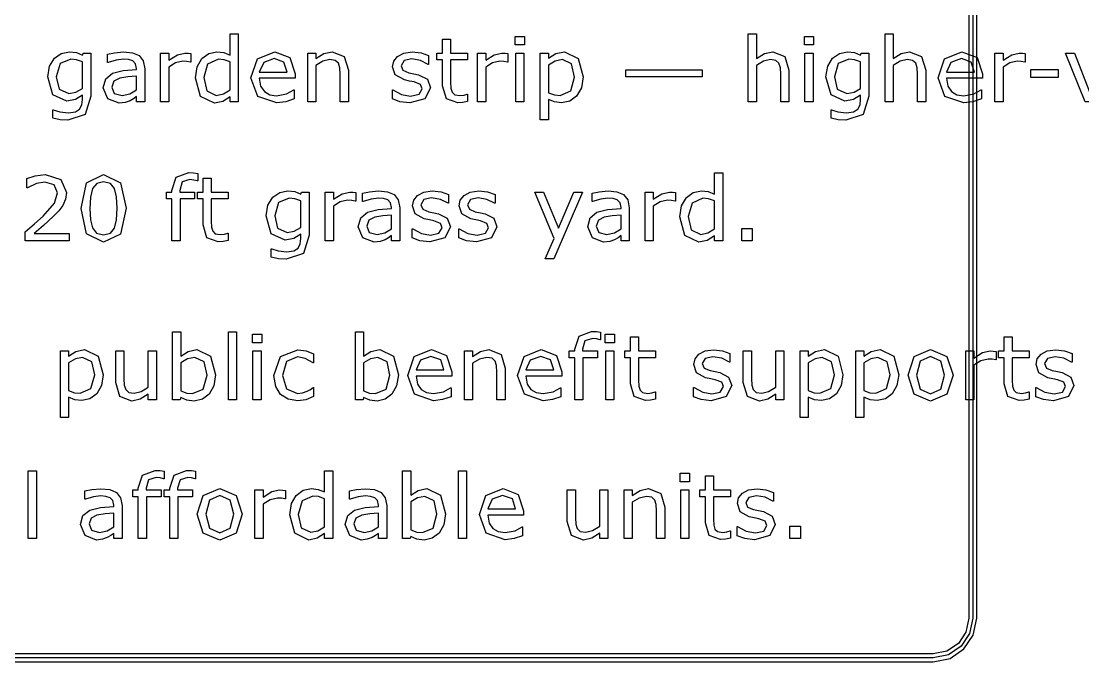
# Model space of a CAD drawing. Extents: x -17 to 192, y 167 to 459.
# Drawn here: x 60.91 to 89.18, y 238.02 to 255.09 of the extents above; entities that cross this region are included whole.
import ezdxf

# ---------------------------------------------------------------- set-up
doc = ezdxf.new("R2010")
doc.units = 0
doc.header["$MEASUREMENT"] = 0
doc.layers.add('Layer 1', color=7, linetype='Continuous')

msp = doc.modelspace()

# ---------------------------------------------------------------- linework, layer by layer
at = {"layer": 'Layer 1', "color": 7}
for points in [[(5.820826, 285.32699), (5.367594, 285.235512), (4.997523, 284.986025), (4.748036, 284.615954), (4.656557, 284.162722), (4.656557, 239.183612), (4.748036, 238.73038), (4.997523, 238.360309), (5.367594, 238.110822), (5.820826, 238.019344), (85.195726, 238.019344), (85.648958, 238.110822), (86.019029, 238.360309), (86.268516, 238.73038), (86.359994, 239.183612), (86.359994, 284.162722), (86.268516, 284.615954), (86.019029, 284.986025), (85.648958, 285.235512), (85.195726, 285.32699), (5.820826, 285.32699)], [(5.820826, 285.221054), (85.195726, 285.221054), (85.608442, 285.13814), (85.94476, 284.911756), (86.171144, 284.575438), (86.254058, 284.162722), (86.254058, 239.183612), (86.171144, 238.770896), (85.94476, 238.434578), (85.608442, 238.208194), (85.195726, 238.12528), (5.820826, 238.12528), (5.40811, 238.208194), (5.071792, 238.434578), (4.845408, 238.770896), (4.762494, 239.183612), (4.762494, 284.162722), (4.845408, 284.575438), (5.071792, 284.911756), (5.40811, 285.13814), (5.820826, 285.221054), (5.820826, 285.221054)], [(5.820826, 285.115118), (85.195726, 285.115118), (85.567927, 285.040769), (85.870492, 284.837488), (86.073773, 284.534923), (86.148122, 284.162722), (86.148122, 239.183612), (86.073773, 238.811411), (85.870492, 238.508846), (85.567927, 238.305565), (85.195726, 238.231216), (5.820826, 238.231216), (5.448625, 238.305565), (5.14606, 238.508846), (4.942779, 238.811411), (4.868431, 239.183612), (4.868431, 284.162722), (4.942779, 284.534923), (5.14606, 284.837488), (5.448625, 285.040769), (5.820826, 285.115118), (5.820826, 285.115118)], [(66.692873, 252.941928), (66.474283, 252.941928), (66.474283, 253.077966), (66.277782, 252.951231), (66.055704, 252.905884), (65.68596, 253.084943), (65.549922, 253.581422), (65.596431, 253.875591), (65.72433, 254.095346), (65.908038, 254.23022), (66.126629, 254.276728), (66.308013, 254.254635), (66.474283, 254.18836), (66.474283, 254.751115), (66.692873, 254.751115), (66.692873, 252.941928)], [(81.359402, 252.941928), (81.140812, 252.941928), (81.140812, 253.681416), (81.130334, 253.848847), (81.091964, 253.972095), (81.008248, 254.044186), (80.866397, 254.068607), (80.679199, 254.024424), (80.492001, 253.911641), (80.492001, 252.941928), (80.273424, 252.941928), (80.273424, 254.751117), (80.492014, 254.751117), (80.492014, 254.096507), (80.703628, 254.229058), (80.928034, 254.276728), (81.248944, 254.149993), (81.359402, 253.7849), (81.359402, 252.941928)], [(85.003361, 252.941928), (84.78477, 252.941928), (84.78477, 253.681416), (84.774319, 253.848847), (84.73595, 253.972095), (84.652233, 254.044186), (84.510382, 254.068607), (84.323184, 254.024424), (84.135986, 253.911641), (84.135986, 252.941928), (83.917396, 252.941928), (83.917396, 254.751117), (84.135986, 254.751117), (84.135986, 254.096507), (84.3476, 254.229058), (84.572006, 254.276728), (84.892916, 254.149993), (85.003374, 253.7849), (85.003361, 252.941928)], [(72.800632, 252.953556), (72.665758, 252.926812), (72.536697, 252.916361), (72.23439, 253.023332), (72.130906, 253.366332), (72.130906, 254.056989), (71.983242, 254.056989), (71.983242, 254.240697), (72.130906, 254.240697), (72.130906, 254.613931), (72.349499, 254.613931), (72.349499, 254.240697), (72.800632, 254.240697), (72.800632, 254.056989), (72.349499, 254.056989), (72.349499, 253.465165), (72.354156, 253.304708), (72.386713, 253.19774), (72.456475, 253.129139), (72.593677, 253.10821), (72.705297, 253.123318), (72.789014, 253.15006), (72.800629, 253.15006), (72.800632, 252.953556)], [(74.315655, 254.458113), (74.069159, 254.458113), (74.069159, 254.684842), (74.315655, 254.684842), (74.315655, 254.458113)], [(62.762887, 253.089594), (62.612895, 252.604741), (62.151295, 252.450097), (61.948982, 252.465205), (61.755971, 252.505901), (61.755971, 252.729142), (61.767587, 252.729142), (61.937343, 252.677983), (62.169885, 252.64659), (62.354757, 252.673331), (62.468705, 252.747745), (62.526842, 252.857042), (62.544278, 253.000057), (62.544278, 253.118654), (62.354755, 253.000057), (62.1257, 252.961687), (61.755956, 253.129118), (61.619918, 253.603507), (61.666426, 253.89186), (61.79549, 254.102312), (61.979197, 254.230212), (62.194301, 254.27672), (62.38266, 254.253463), (62.544278, 254.184862), (62.558221, 254.240673), (62.762861, 254.240673), (62.762887, 253.089594)], [(64.202332, 252.941928), (63.984903, 252.941928), (63.984903, 253.080292), (63.905838, 253.024481), (63.810495, 252.968669), (63.684922, 252.924487), (63.518652, 252.905887), (63.220997, 253.022158), (63.09891, 253.318652), (63.161698, 253.557009), (63.343083, 253.701186), (63.627949, 253.772113), (63.984903, 253.800016), (63.984903, 253.833737), (63.958159, 253.956985), (63.883745, 254.033722), (63.772126, 254.069769), (63.636088, 254.079082), (63.444239, 254.055825), (63.225648, 253.990714), (63.214033, 253.990714), (63.214033, 254.212792), (63.398905, 254.251161), (63.637262, 254.27209), (63.87562, 254.248833), (64.052353, 254.172093), (64.163976, 254.03373), (64.202346, 253.823278), (64.202332, 252.941928)], [(65.433649, 254.002326), (65.422033, 254.002326), (65.326691, 254.018598), (65.218559, 254.024419), (65.02322, 253.979072), (64.841837, 253.863963), (64.841837, 252.941928), (64.623247, 252.941928), (64.623247, 254.240684), (64.841837, 254.240684), (64.841837, 254.048835), (65.070892, 254.196501), (65.274367, 254.240684), (65.35692, 254.237191), (65.433659, 254.22674), (65.433649, 254.002326)], [(68.21022, 253.568633), (67.253305, 253.568633), (67.289349, 253.359345), (67.388179, 253.214004), (67.531194, 253.130287), (67.714902, 253.102384), (67.981165, 253.154706), (68.173014, 253.259351), (68.184629, 253.259351), (68.184629, 253.020993), (67.959064, 252.94309), (67.717217, 252.911697), (67.212599, 253.086105), (67.031214, 253.583748), (67.204458, 254.08953), (67.66257, 254.276728), (68.067197, 254.123249), (68.210209, 253.687229), (68.21022, 253.568633)], [(69.627575, 252.941928), (69.408984, 252.941928), (69.408984, 253.681416), (69.398507, 253.848847), (69.360137, 253.972095), (69.27642, 254.044186), (69.13457, 254.068607), (68.947372, 254.024424), (68.760174, 253.911641), (68.760174, 252.941928), (68.541583, 252.941928), (68.541583, 254.240684), (68.760174, 254.240684), (68.760174, 254.096507), (68.971787, 254.229058), (69.196194, 254.276728), (69.517104, 254.149993), (69.627562, 253.7849), (69.627575, 252.941928)], [(71.813486, 253.316324), (71.665819, 253.024481), (71.264682, 252.910535), (70.999581, 252.944254), (70.798431, 253.019829), (70.798431, 253.265164), (70.810047, 253.265164), (71.040263, 253.140752), (71.283272, 253.095407), (71.508839, 253.141916), (71.59023, 253.288418), (71.546045, 253.404689), (71.376289, 253.472129), (71.254205, 253.49655), (71.118167, 253.526781), (70.875158, 253.659332), (70.804231, 253.875596), (70.836788, 254.02675), (70.937943, 254.153485), (71.103051, 254.239528), (71.328619, 254.272082), (71.563486, 254.243015), (71.762313, 254.174414), (71.762313, 253.940708), (71.750697, 253.940708), (71.547223, 254.044191), (71.312352, 254.08721), (71.110041, 254.040702), (71.027486, 253.904664), (71.077485, 253.783741), (71.235613, 253.717466), (71.370489, 253.68956), (71.496063, 253.663975), (71.73093, 253.544217), (71.813486, 253.316324), (71.813486, 253.316324)], [(73.874984, 254.002326), (73.863369, 254.002326), (73.768024, 254.018598), (73.659891, 254.024419), (73.464555, 253.979072), (73.28317, 253.863963), (73.28317, 252.941928), (73.06458, 252.941928), (73.06458, 254.240684), (73.28317, 254.240684), (73.28317, 254.048835), (73.512228, 254.196501), (73.715702, 254.240684), (73.798255, 254.237191), (73.874995, 254.22674), (73.874984, 254.002326)], [(74.301701, 252.941928), (74.08311, 252.941928), (74.08311, 254.240684), (74.301701, 254.240684), (74.301701, 252.941928)], [(75.877184, 253.607002), (75.83184, 253.317485), (75.703941, 253.096569), (75.522556, 252.962857), (75.302801, 252.916348), (75.119093, 252.938441), (74.952824, 253.007039), (74.952824, 252.462887), (74.734233, 252.462887), (74.734233, 254.240684), (74.952824, 254.240684), (74.952824, 254.104646), (75.14816, 254.226732), (75.380705, 254.276728), (75.745798, 254.098833), (75.877184, 253.607002), (75.877184, 253.607002)], [(82.001222, 252.941928), (81.782632, 252.941928), (81.782632, 254.240684), (82.001222, 254.240684), (82.001222, 252.941928)], [(83.487176, 253.089594), (83.337187, 252.604741), (82.875587, 252.450097), (82.673274, 252.465205), (82.480263, 252.505901), (82.480263, 252.729142), (82.491878, 252.729142), (82.661635, 252.677983), (82.894179, 252.64659), (83.079051, 252.673331), (83.192997, 252.747745), (83.251134, 252.857042), (83.26857, 253.000057), (83.26857, 253.118654), (83.079046, 253.000057), (82.849991, 252.961687), (82.480247, 253.129118), (82.344209, 253.603507), (82.390718, 253.89186), (82.519779, 254.102312), (82.703489, 254.230212), (82.91859, 254.27672), (83.106952, 254.253463), (83.26857, 254.184862), (83.282513, 254.240673), (83.487152, 254.240673), (83.487176, 253.089594)], [(86.511407, 253.568633), (85.55449, 253.568633), (85.590534, 253.359345), (85.689364, 253.214004), (85.832379, 253.130287), (86.016089, 253.102384), (86.28235, 253.154706), (86.474199, 253.259351), (86.485841, 253.259351), (86.485841, 253.020993), (86.260273, 252.94309), (86.018426, 252.911697), (85.513808, 253.086105), (85.332423, 253.583748), (85.505669, 254.08953), (85.963779, 254.276728), (86.368405, 254.123249), (86.511421, 253.687229), (86.511407, 253.568633)], [(87.653197, 254.002326), (87.641582, 254.002326), (87.546239, 254.018598), (87.438107, 254.024419), (87.24277, 253.979072), (87.061385, 253.863963), (87.061385, 252.941928), (86.842795, 252.941928), (86.842795, 254.240684), (87.061385, 254.240684), (87.061385, 254.048835), (87.29044, 254.196501), (87.493918, 254.240684), (87.57647, 254.237191), (87.65321, 254.22674), (87.653197, 254.002326)], [(89.993748, 254.240684), (89.468199, 252.941928), (89.248444, 252.941928), (88.726385, 254.240684), (88.963578, 254.240684), (89.36588, 253.207027), (89.764691, 254.240684), (89.993748, 254.240684)], [(62.544294, 253.298882), (62.544294, 254.006978), (62.381514, 254.062789), (62.232686, 254.080225), (61.948982, 253.9593), (61.845501, 253.608161), (61.922241, 253.276787), (62.176875, 253.164003), (62.36756, 253.200047), (62.544294, 253.298877), (62.544294, 253.298882)], [(66.474283, 253.261677), (66.474283, 254.006978), (66.316152, 254.061625), (66.163837, 254.076732), (65.877807, 253.948833), (65.77549, 253.586066), (65.854553, 253.233763), (66.108026, 253.114002), (66.296388, 253.154698), (66.474283, 253.261669), (66.474283, 253.261677)], [(67.997445, 253.736063), (67.910241, 254.002326), (67.650952, 254.096507), (67.370738, 253.993026), (67.253305, 253.736063), (67.997445, 253.736063)], [(75.651617, 253.601182), (75.57139, 253.952323), (75.324894, 254.068594), (75.13537, 254.027898), (74.952824, 253.92093), (74.952824, 253.184929), (75.112116, 253.127956), (75.264434, 253.112849), (75.5493, 253.236097), (75.651617, 253.601189), (75.651617, 253.601182)], [(83.268585, 253.298882), (83.268585, 254.006978), (83.105803, 254.062789), (82.956975, 254.080225), (82.673274, 253.9593), (82.569793, 253.608161), (82.64653, 253.276787), (82.901167, 253.164003), (83.091852, 253.200047), (83.268585, 253.298877), (83.268585, 253.298882)], [(86.29863, 253.736063), (86.211426, 254.002326), (85.95214, 254.096507), (85.671922, 253.993026), (85.55449, 253.736063), (86.29863, 253.736063)], [(63.984903, 253.261677), (63.984903, 253.623282), (63.748871, 253.605846), (63.53493, 253.572128), (63.382614, 253.488411), (63.324478, 253.33377), (63.391917, 253.165175), (63.597718, 253.109364), (63.80817, 253.153547), (63.984903, 253.261682), (63.984903, 253.261677)], [(79.043266, 253.607002), (77.017812, 253.607002), (77.017812, 253.793039), (79.043266, 253.793039), (79.043266, 253.607002)], [(88.524072, 253.594212), (87.798535, 253.594212), (87.798535, 253.804664), (88.524072, 253.804664), (88.524072, 253.594212)], [(65.612708, 250.835342), (65.601093, 250.835342), (65.506912, 250.85627), (65.404592, 250.867886), (65.199953, 250.8051), (65.137168, 250.580694), (65.137168, 250.536511), (65.531327, 250.536511), (65.531327, 250.352803), (65.144145, 250.352803), (65.144145, 249.237766), (64.925551, 249.237766), (64.925551, 250.352814), (64.777888, 250.352814), (64.777888, 250.536522), (64.925551, 250.536522), (64.925551, 250.579543), (65.040661, 250.934172), (65.373199, 251.058584), (65.504586, 251.051599), (65.612718, 251.035327), (65.612708, 250.835342)], [(79.595557, 249.237766), (79.376966, 249.237766), (79.376966, 249.373804), (79.180469, 249.247069), (78.958388, 249.201722), (78.588644, 249.380781), (78.452606, 249.87726), (78.499114, 250.171429), (78.627014, 250.391184), (78.810724, 250.526058), (79.029315, 250.572566), (79.210697, 250.550473), (79.376966, 250.484198), (79.376966, 251.046953), (79.595557, 251.046953), (79.595557, 249.237766)], [(62.193155, 249.237766), (61.021134, 249.237766), (61.021134, 249.480775), (61.265305, 249.690063), (61.49436, 249.898189), (61.800154, 250.241192), (61.882709, 250.516755), (61.79318, 250.727207), (61.545519, 250.803947), (61.316465, 250.766741), (61.075781, 250.652793), (61.064166, 250.652793), (61.064166, 250.896966), (61.283918, 250.97138), (61.551343, 251.005098), (61.96876, 250.876035), (62.119913, 250.528383), (62.094328, 250.343511), (62.021076, 250.181893), (61.914107, 250.040043), (61.766441, 249.885399), (61.509481, 249.648206), (61.261823, 249.43659), (62.19316, 249.43659), (62.193155, 249.237766)], [(63.704689, 250.103992), (63.558184, 249.419151), (63.105887, 249.201722), (62.650103, 249.422638), (62.507088, 250.101667), (62.652426, 250.783018), (63.105887, 251.003934), (63.56051, 250.779531), (63.704689, 250.103992), (63.704689, 250.103992)], [(63.398892, 249.576117), (63.453541, 249.797034), (63.468649, 250.103992), (63.453541, 250.410948), (63.39773, 250.631864), (63.286108, 250.766741), (63.105887, 250.812088), (62.924505, 250.766741), (62.811721, 250.629539), (62.757071, 250.405135), (62.743128, 250.101667), (62.755907, 249.798195), (62.810554, 249.579605), (62.918687, 249.441241), (63.105884, 249.393571), (63.287269, 249.438915), (63.398889, 249.576117), (63.398892, 249.576117)], [(66.425449, 249.249394), (66.290572, 249.22265), (66.161511, 249.212199), (65.859204, 249.31917), (65.755723, 249.66217), (65.755723, 250.352827), (65.608056, 250.352827), (65.608056, 250.536535), (65.755723, 250.536535), (65.755723, 250.909769), (65.974313, 250.909769), (65.974313, 250.536535), (66.425449, 250.536535), (66.425449, 250.352827), (65.974313, 250.352827), (65.974313, 249.761003), (65.97897, 249.600546), (66.011527, 249.493578), (66.08129, 249.424977), (66.218489, 249.404048), (66.330111, 249.419156), (66.413825, 249.445898), (66.425441, 249.445898), (66.425449, 249.249394)], [(68.579967, 249.385432), (68.429974, 248.900579), (67.968375, 248.745935), (67.766062, 248.761043), (67.573051, 248.801739), (67.573051, 249.02498), (67.584666, 249.02498), (67.754423, 248.973821), (67.986965, 248.942428), (68.171837, 248.969169), (68.285785, 249.043583), (68.343921, 249.15288), (68.361357, 249.295895), (68.361357, 249.414492), (68.171834, 249.295895), (67.942779, 249.257525), (67.573035, 249.424956), (67.436997, 249.899345), (67.483505, 250.187698), (67.612569, 250.39815), (67.796277, 250.52605), (68.01138, 250.572558), (68.19974, 250.549301), (68.361357, 250.4807), (68.375301, 250.536511), (68.57994, 250.536511), (68.579967, 249.385432)], [(69.820586, 250.298164), (69.80897, 250.298164), (69.713628, 250.314436), (69.605496, 250.320257), (69.410159, 250.27491), (69.228774, 250.159801), (69.228774, 249.237766), (69.010184, 249.237766), (69.010184, 250.536522), (69.228774, 250.536522), (69.228774, 250.344673), (69.457832, 250.492339), (69.661307, 250.536522), (69.743859, 250.533029), (69.820599, 250.522578), (69.820586, 250.298164)], [(70.993768, 249.237766), (70.776339, 249.237766), (70.776339, 249.37613), (70.697276, 249.320319), (70.601934, 249.264507), (70.47636, 249.220325), (70.310091, 249.201725), (70.012435, 249.317996), (69.890348, 249.61449), (69.953136, 249.852847), (70.134519, 249.997024), (70.419385, 250.067951), (70.776339, 250.095854), (70.776339, 250.129575), (70.749597, 250.252823), (70.675183, 250.32956), (70.563564, 250.365607), (70.427526, 250.37492), (70.235677, 250.351663), (70.017086, 250.286552), (70.005471, 250.286552), (70.005471, 250.50863), (70.190343, 250.546999), (70.428701, 250.567928), (70.667058, 250.544671), (70.843792, 250.467931), (70.955411, 250.329568), (70.993781, 250.119116), (70.993768, 249.237766)], [(72.342522, 249.612162), (72.194856, 249.320319), (71.793719, 249.206373), (71.52862, 249.240092), (71.327468, 249.315667), (71.327468, 249.561002), (71.339083, 249.561002), (71.569302, 249.43659), (71.812308, 249.391245), (72.037876, 249.437754), (72.119267, 249.584256), (72.075084, 249.700527), (71.905325, 249.767967), (71.783241, 249.792388), (71.647203, 249.822619), (71.404194, 249.95517), (71.33327, 250.171434), (71.365824, 250.322588), (71.466982, 250.449323), (71.632088, 250.535366), (71.857655, 250.56792), (72.092523, 250.538853), (72.291349, 250.470252), (72.291349, 250.236546), (72.279734, 250.236546), (72.076259, 250.340029), (71.841391, 250.383048), (71.639078, 250.33654), (71.556525, 250.200502), (71.606521, 250.079579), (71.764652, 250.013304), (71.899525, 249.985398), (72.025099, 249.959813), (72.259969, 249.840055), (72.342522, 249.612162), (72.342522, 249.612162)], [(73.583141, 249.612162), (73.435477, 249.320319), (73.034338, 249.206373), (72.769239, 249.240092), (72.56809, 249.315667), (72.56809, 249.561002), (72.579705, 249.561002), (72.809924, 249.43659), (73.052933, 249.391245), (73.2785, 249.437754), (73.359889, 249.584256), (73.315706, 249.700527), (73.145949, 249.767967), (73.023863, 249.792388), (72.887825, 249.822619), (72.644819, 249.95517), (72.573892, 250.171434), (72.606449, 250.322588), (72.707604, 250.449323), (72.872709, 250.535366), (73.098277, 250.56792), (73.333147, 250.538853), (73.531971, 250.470252), (73.531971, 250.236546), (73.520356, 250.236546), (73.316881, 250.340029), (73.08201, 250.383048), (72.879697, 250.33654), (72.797144, 250.200502), (72.84714, 250.079579), (73.005271, 250.013304), (73.140147, 249.985398), (73.265721, 249.959813), (73.500589, 249.840055), (73.583141, 249.612162), (73.583141, 249.612162)], [(75.856256, 250.536522), (75.098165, 248.758725), (74.864458, 248.758725), (75.106303, 249.300552), (74.588893, 250.536522), (74.826089, 250.536522), (75.2249, 249.573792), (75.627201, 250.536522), (75.856256, 250.536522)], [(77.105016, 249.237766), (76.887587, 249.237766), (76.887587, 249.37613), (76.808522, 249.320319), (76.713179, 249.264507), (76.587605, 249.220325), (76.421336, 249.201725), (76.12368, 249.317996), (76.001596, 249.61449), (76.064382, 249.852847), (76.245767, 249.997024), (76.530633, 250.067951), (76.887587, 250.095854), (76.887587, 250.129575), (76.860846, 250.252823), (76.786432, 250.32956), (76.674809, 250.365607), (76.538771, 250.37492), (76.346922, 250.351663), (76.128332, 250.286552), (76.116716, 250.286552), (76.116716, 250.50863), (76.301589, 250.546999), (76.539946, 250.567928), (76.778304, 250.544671), (76.955034, 250.467931), (77.066657, 250.329568), (77.105027, 250.119116), (77.105016, 249.237766)], [(78.336335, 250.298164), (78.32472, 250.298164), (78.229377, 250.314436), (78.121245, 250.320257), (77.925909, 250.27491), (77.744524, 250.159801), (77.744524, 249.237766), (77.525933, 249.237766), (77.525933, 250.536522), (77.744524, 250.536522), (77.744524, 250.344673), (77.973578, 250.492339), (78.177056, 250.536522), (78.259609, 250.533029), (78.336348, 250.522578), (78.336335, 250.298164)], [(68.361373, 249.59472), (68.361373, 250.302816), (68.198594, 250.358627), (68.049766, 250.376063), (67.766062, 250.255138), (67.662581, 249.903999), (67.73932, 249.572625), (67.993955, 249.459841), (68.18464, 249.495885), (68.361373, 249.594715), (68.361373, 249.59472)], [(79.376966, 249.557515), (79.376966, 250.302816), (79.218838, 250.357463), (79.066521, 250.37257), (78.780493, 250.244671), (78.678174, 249.881904), (78.757239, 249.529601), (79.010712, 249.40984), (79.199071, 249.450536), (79.376966, 249.557507), (79.376966, 249.557515)], [(70.776339, 249.557515), (70.776339, 249.91912), (70.540307, 249.901684), (70.326368, 249.867966), (70.174053, 249.784249), (70.115916, 249.629608), (70.183353, 249.461013), (70.389156, 249.405202), (70.599608, 249.449385), (70.776339, 249.55752), (70.776339, 249.557515)], [(76.887587, 249.557515), (76.887587, 249.91912), (76.651555, 249.901684), (76.437616, 249.867966), (76.285298, 249.784249), (76.227164, 249.629608), (76.294601, 249.461013), (76.500401, 249.405202), (76.710853, 249.449385), (76.887587, 249.55752), (76.887587, 249.557515)], [(80.382718, 249.237766), (80.104829, 249.237766), (80.104829, 249.56914), (80.382718, 249.56914), (80.382718, 249.237766)], [(66.088259, 245.663699), (66.04175, 245.370695), (65.918502, 245.152104), (65.73712, 245.013741), (65.519691, 244.968394), (65.32668, 244.995135), (65.163898, 245.064901), (65.149947, 245.004438), (64.945308, 245.004438), (64.945308, 246.813627), (65.163898, 246.813627), (65.163898, 246.167156), (65.359235, 246.290404), (65.591779, 246.339238), (65.954546, 246.162505), (66.088259, 245.663699), (66.088259, 245.663699)], [(66.649852, 245.004438), (66.431262, 245.004438), (66.431262, 246.813627), (66.649852, 246.813627), (66.649852, 245.004438)], [(70.956562, 245.663699), (70.910054, 245.370695), (70.786806, 245.152104), (70.605421, 245.013741), (70.387992, 244.968394), (70.194981, 244.995135), (70.032199, 245.064901), (70.018248, 245.004438), (69.813609, 245.004438), (69.813609, 246.813627), (70.032199, 246.813627), (70.032199, 246.167156), (70.227538, 246.290404), (70.46008, 246.339238), (70.82285, 246.162505), (70.956562, 245.663699), (70.956562, 245.663699)], [(76.339948, 246.602014), (76.328333, 246.602014), (76.234152, 246.622942), (76.131835, 246.634558), (75.927196, 246.571772), (75.864407, 246.347366), (75.864407, 246.303183), (76.25857, 246.303183), (76.25857, 246.119475), (75.871371, 246.119475), (75.871371, 245.004438), (75.652781, 245.004438), (75.652781, 246.119486), (75.505114, 246.119486), (75.505114, 246.303194), (75.652781, 246.303194), (75.652781, 246.346215), (75.76789, 246.700844), (76.100426, 246.825256), (76.231815, 246.818271), (76.339948, 246.801999), (76.339948, 246.602014)], [(67.317252, 246.520623), (67.070756, 246.520623), (67.070756, 246.747352), (67.317252, 246.747352), (67.317252, 246.520623)], [(76.713179, 246.520623), (76.466683, 246.520623), (76.466683, 246.747352), (76.713179, 246.747352), (76.713179, 246.520623)], [(77.806134, 245.016053), (77.671261, 244.989309), (77.542197, 244.978858), (77.23989, 245.085829), (77.136409, 245.428829), (77.136409, 246.119486), (76.988745, 246.119486), (76.988745, 246.303194), (77.136409, 246.303194), (77.136409, 246.676428), (77.354999, 246.676428), (77.354999, 246.303194), (77.806134, 246.303194), (77.806134, 246.119486), (77.354999, 246.119486), (77.354999, 245.527661), (77.359656, 245.367205), (77.392213, 245.260237), (77.461975, 245.191636), (77.599175, 245.170707), (77.710797, 245.185815), (77.794514, 245.212556), (77.806129, 245.212556), (77.806134, 245.016053)], [(87.757839, 245.016045), (87.622965, 244.989301), (87.493905, 244.97885), (87.191597, 245.085821), (87.088114, 245.428821), (87.088114, 246.119478), (86.94045, 246.119478), (86.94045, 246.303186), (87.088114, 246.303186), (87.088114, 246.67642), (87.306707, 246.67642), (87.306707, 246.303186), (87.757839, 246.303186), (87.757839, 246.119478), (87.306707, 246.119478), (87.306707, 245.527654), (87.311363, 245.367197), (87.34392, 245.260229), (87.413683, 245.191628), (87.550885, 245.170699), (87.662505, 245.185807), (87.746221, 245.212548), (87.757837, 245.212548), (87.757839, 245.016045)], [(63.097756, 245.669504), (63.05241, 245.379987), (62.924513, 245.159071), (62.743128, 245.025359), (62.523373, 244.97885), (62.339665, 245.000943), (62.173396, 245.069541), (62.173396, 244.525389), (61.954806, 244.525389), (61.954806, 246.303186), (62.173396, 246.303186), (62.173396, 246.167148), (62.368732, 246.289235), (62.601277, 246.33923), (62.96637, 246.161335), (63.097756, 245.669504), (63.097756, 245.669504)], [(64.515101, 245.004438), (64.296511, 245.004438), (64.296511, 245.148615), (64.084897, 245.014902), (63.861655, 244.968394), (63.543071, 245.092803), (63.429123, 245.460225), (63.429123, 246.303194), (63.647713, 246.303194), (63.647713, 245.563706), (63.657027, 245.393949), (63.696558, 245.274188), (63.777949, 245.199774), (63.92329, 245.176517), (64.108162, 245.2207), (64.296521, 245.333484), (64.296521, 246.303191), (64.515112, 246.303191), (64.515101, 245.004438)], [(67.303301, 245.004438), (67.08471, 245.004438), (67.08471, 246.303194), (67.303301, 246.303194), (67.303301, 245.004438)], [(68.696238, 245.085829), (68.488111, 245.004438), (68.279985, 244.975371), (68.02186, 245.016066), (67.820711, 245.141638), (67.689322, 245.353254), (67.642814, 245.652071), (67.817221, 246.15204), (68.279985, 246.333425), (68.498575, 246.302032), (68.696238, 246.225293), (68.696238, 245.982284), (68.684622, 245.982284), (68.47766, 246.102045), (68.270695, 246.143902), (67.976527, 246.018328), (67.869559, 245.652071), (67.974201, 245.290465), (68.270695, 245.164894), (68.405572, 245.18233), (68.52882, 245.227677), (68.618347, 245.278837), (68.684622, 245.32651), (68.696238, 245.32651), (68.696238, 245.085829)], [(72.384379, 245.631135), (71.427462, 245.631135), (71.463506, 245.421847), (71.562338, 245.276506), (71.705353, 245.192789), (71.889061, 245.164886), (72.155324, 245.217208), (72.347173, 245.321853), (72.358789, 245.321853), (72.358789, 245.083495), (72.133221, 245.005592), (71.891376, 244.974199), (71.386756, 245.148607), (71.205373, 245.64625), (71.378617, 246.152032), (71.836729, 246.33923), (72.241353, 246.185751), (72.384368, 245.749731), (72.384379, 245.631135)], [(73.801734, 245.004438), (73.583141, 245.004438), (73.583141, 245.743926), (73.572664, 245.911357), (73.534294, 246.034605), (73.45058, 246.106696), (73.308726, 246.131117), (73.121528, 246.086934), (72.934331, 245.974151), (72.934331, 245.004438), (72.71574, 245.004438), (72.71574, 246.303194), (72.934331, 246.303194), (72.934331, 246.159017), (73.145947, 246.291568), (73.37035, 246.339238), (73.69126, 246.212503), (73.801721, 245.84741), (73.801734, 245.004438)], [(75.309778, 245.631143), (74.352861, 245.631143), (74.388905, 245.421855), (74.487737, 245.276514), (74.630752, 245.192797), (74.81446, 245.164894), (75.080723, 245.217216), (75.272572, 245.321861), (75.284188, 245.321861), (75.284188, 245.083503), (75.05862, 245.0056), (74.816775, 244.974207), (74.312155, 245.148615), (74.130772, 245.646258), (74.304016, 246.15204), (74.762128, 246.339238), (75.166752, 246.185759), (75.309767, 245.749739), (75.309778, 245.631143)], [(76.699228, 245.004438), (76.480637, 245.004438), (76.480637, 246.303194), (76.699228, 246.303194), (76.699228, 245.004438)], [(79.835079, 245.37882), (79.687412, 245.086977), (79.286275, 244.973032), (79.021176, 245.00675), (78.820024, 245.082326), (78.820024, 245.327661), (78.83164, 245.327661), (79.061856, 245.203248), (79.304865, 245.157904), (79.530432, 245.204412), (79.611823, 245.350915), (79.567641, 245.467186), (79.397882, 245.534625), (79.275798, 245.559046), (79.13976, 245.589278), (78.896751, 245.721828), (78.825824, 245.938093), (78.858381, 246.089247), (78.959539, 246.215982), (79.124644, 246.302024), (79.350212, 246.334579), (79.585079, 246.305512), (79.783906, 246.236911), (79.783906, 246.003204), (79.77229, 246.003204), (79.568816, 246.106688), (79.333945, 246.149707), (79.131634, 246.103198), (79.049079, 245.96716), (79.099078, 245.846238), (79.257208, 245.779963), (79.392082, 245.752057), (79.517656, 245.726472), (79.752526, 245.606714), (79.835079, 245.37882), (79.835079, 245.37882)], [(81.224526, 245.004438), (81.005935, 245.004438), (81.005935, 245.148615), (80.794322, 245.014902), (80.57108, 244.968394), (80.252493, 245.092803), (80.138547, 245.460225), (80.138547, 246.303194), (80.357138, 246.303194), (80.357138, 245.563706), (80.366451, 245.393949), (80.405983, 245.274188), (80.487374, 245.199774), (80.632714, 245.176517), (80.817586, 245.2207), (81.005946, 245.333484), (81.005946, 246.303191), (81.224536, 246.303191), (81.224526, 245.004438)], [(82.797683, 245.669512), (82.752339, 245.379995), (82.62444, 245.159079), (82.443055, 245.025367), (82.2233, 244.978858), (82.039592, 245.000951), (81.873323, 245.069549), (81.873323, 244.525397), (81.654732, 244.525397), (81.654732, 246.303194), (81.873323, 246.303194), (81.873323, 246.167156), (82.068659, 246.289242), (82.301204, 246.339238), (82.666297, 246.161343), (82.797683, 245.669512), (82.797683, 245.669512)], [(84.281314, 245.669512), (84.235967, 245.379995), (84.108068, 245.159079), (83.926683, 245.025367), (83.706931, 244.978858), (83.52322, 245.000951), (83.356951, 245.069549), (83.356951, 244.525397), (83.13836, 244.525397), (83.13836, 246.303194), (83.356951, 246.303194), (83.356951, 246.167156), (83.552287, 246.289242), (83.784832, 246.339238), (84.149925, 246.161343), (84.281314, 245.669512), (84.281314, 245.669512)], [(85.728898, 245.653214), (85.566116, 245.152083), (85.130096, 244.968373), (84.691751, 245.152083), (84.530133, 245.653214), (84.691751, 246.154345), (85.130096, 246.339217), (85.566116, 246.154345), (85.728898, 245.653214), (85.728898, 245.653214)], [(86.877662, 246.064815), (86.866046, 246.064815), (86.770704, 246.081087), (86.662572, 246.086908), (86.467233, 246.041561), (86.28585, 245.926452), (86.28585, 245.004438), (86.06726, 245.004438), (86.06726, 246.303194), (86.28585, 246.303194), (86.28585, 246.111345), (86.514905, 246.259011), (86.71838, 246.303194), (86.800933, 246.299701), (86.877672, 246.28925), (86.877662, 246.064815)], [(88.949627, 245.378812), (88.801961, 245.086969), (88.400824, 244.973024), (88.135725, 245.006743), (87.934573, 245.082318), (87.934573, 245.327653), (87.946188, 245.327653), (88.176404, 245.20324), (88.419413, 245.157896), (88.644981, 245.204405), (88.726372, 245.350907), (88.682189, 245.467178), (88.51243, 245.534617), (88.390346, 245.559038), (88.254308, 245.58927), (88.011299, 245.72182), (87.940375, 245.938085), (87.972929, 246.089239), (88.074087, 246.215974), (88.239192, 246.302017), (88.46476, 246.334571), (88.699628, 246.305504), (88.898454, 246.236903), (88.898454, 246.003196), (88.886839, 246.003196), (88.683364, 246.10668), (88.448496, 246.149699), (88.246183, 246.10319), (88.16363, 245.967152), (88.213626, 245.84623), (88.371757, 245.779955), (88.50663, 245.752049), (88.632204, 245.726464), (88.867074, 245.606706), (88.949627, 245.378812), (88.949627, 245.378812)], [(62.872189, 245.663684), (62.791962, 246.014825), (62.545466, 246.131096), (62.355942, 246.0904), (62.173396, 245.983432), (62.173396, 245.247431), (62.332688, 245.190458), (62.485003, 245.175351), (62.769869, 245.298599), (62.872189, 245.663692), (62.872189, 245.663684)], [(65.862694, 245.657879), (65.785954, 246.010181), (65.538294, 246.131104), (65.345283, 246.089247), (65.163898, 245.98344), (65.163898, 245.2393), (65.323191, 245.181164), (65.475508, 245.164892), (65.75921, 245.283488), (65.862694, 245.657884), (65.862694, 245.657879)], [(70.730995, 245.657879), (70.654255, 246.010181), (70.406595, 246.131104), (70.213584, 246.089247), (70.032199, 245.98344), (70.032199, 245.2393), (70.191494, 245.181164), (70.343809, 245.164892), (70.627511, 245.283488), (70.730995, 245.657884), (70.730995, 245.657879)], [(72.171601, 245.798565), (72.084397, 246.064828), (71.825111, 246.159009), (71.544897, 246.055528), (71.427462, 245.798565), (72.171601, 245.798565)], [(75.097, 245.798573), (75.009796, 246.064836), (74.75051, 246.159017), (74.470296, 246.055536), (74.352861, 245.798573), (75.097, 245.798573)], [(82.572116, 245.663692), (82.491889, 246.014833), (82.245393, 246.131104), (82.055869, 246.090408), (81.873323, 245.98344), (81.873323, 245.247439), (82.032615, 245.190466), (82.184933, 245.175359), (82.469799, 245.298607), (82.572116, 245.663699), (82.572116, 245.663692)], [(84.055746, 245.663692), (83.975517, 246.014833), (83.729021, 246.131104), (83.539497, 246.090408), (83.356951, 245.98344), (83.356951, 245.247439), (83.516243, 245.190466), (83.668561, 245.175359), (83.953427, 245.298607), (84.055746, 245.663699), (84.055746, 245.663692)], [(85.50333, 245.653214), (85.404498, 246.02761), (85.130096, 246.150858), (84.853369, 246.02761), (84.755701, 245.653214), (84.854533, 245.282306), (85.130096, 245.156732), (85.403336, 245.281144), (85.50333, 245.653214), (85.50333, 245.653214)], [(61.31879, 241.300276), (61.1002, 241.300276), (61.1002, 243.109465), (61.31879, 243.109465), (61.31879, 241.300276)], [(64.717415, 242.897852), (64.705799, 242.897852), (64.611618, 242.91878), (64.509299, 242.930396), (64.30466, 242.86761), (64.241874, 242.643204), (64.241874, 242.599021), (64.636037, 242.599021), (64.636037, 242.415313), (64.248851, 242.415313), (64.248851, 241.300276), (64.030258, 241.300276), (64.030258, 242.415324), (63.882594, 242.415324), (63.882594, 242.599032), (64.030258, 242.599032), (64.030258, 242.642053), (64.145368, 242.996682), (64.477906, 243.121094), (64.609293, 243.114109), (64.717425, 243.097837), (64.717415, 242.897852)], [(65.554571, 242.897852), (65.542956, 242.897852), (65.448775, 242.91878), (65.346455, 242.930396), (65.141819, 242.86761), (65.079031, 242.643204), (65.079031, 242.599021), (65.473193, 242.599021), (65.473193, 242.415313), (65.086008, 242.415313), (65.086008, 241.300276), (64.867417, 241.300276), (64.867417, 242.415324), (64.719751, 242.415324), (64.719751, 242.599032), (64.867417, 242.599032), (64.867417, 242.642053), (64.982527, 242.996682), (65.315063, 243.121094), (65.446449, 243.114109), (65.554582, 243.097837), (65.554571, 242.897852)], [(69.207833, 241.300276), (68.989242, 241.300276), (68.989242, 241.436314), (68.792742, 241.309579), (68.570664, 241.264232), (68.20092, 241.443291), (68.064882, 241.93977), (68.11139, 242.233939), (68.239289, 242.453694), (68.422997, 242.588568), (68.641591, 242.635076), (68.822973, 242.612983), (68.989242, 242.546708), (68.989242, 243.109463), (69.207833, 243.109463), (69.207833, 241.300276)], [(72.211135, 241.959537), (72.164627, 241.666533), (72.041376, 241.447942), (71.859994, 241.309579), (71.642565, 241.264232), (71.449554, 241.290973), (71.286772, 241.360739), (71.272821, 241.300276), (71.068182, 241.300276), (71.068182, 243.109465), (71.286772, 243.109465), (71.286772, 242.462994), (71.482111, 242.586242), (71.714653, 242.635076), (72.077423, 242.458343), (72.211135, 241.959537), (72.211135, 241.959537)], [(72.772726, 241.300276), (72.554135, 241.300276), (72.554135, 243.109465), (72.772726, 243.109465), (72.772726, 241.300276)], [(78.709566, 242.816461), (78.46307, 242.816461), (78.46307, 243.04319), (78.709566, 243.04319), (78.709566, 242.816461)], [(79.802522, 241.311891), (79.667648, 241.285147), (79.538584, 241.274696), (79.236277, 241.381667), (79.132796, 241.724667), (79.132796, 242.415324), (78.985132, 242.415324), (78.985132, 242.599032), (79.132796, 242.599032), (79.132796, 242.972266), (79.351387, 242.972266), (79.351387, 242.599032), (79.802522, 242.599032), (79.802522, 242.415324), (79.351387, 242.415324), (79.351387, 241.823499), (79.356043, 241.663043), (79.3886, 241.556075), (79.458363, 241.487474), (79.595562, 241.466545), (79.707184, 241.481653), (79.790901, 241.508394), (79.802516, 241.508394), (79.802522, 241.311891)], [(63.597718, 241.300276), (63.380289, 241.300276), (63.380289, 241.43864), (63.301223, 241.382829), (63.205881, 241.327017), (63.080307, 241.282835), (62.914038, 241.264235), (62.616382, 241.380506), (62.494298, 241.677), (62.557084, 241.915357), (62.738469, 242.059534), (63.023335, 242.130461), (63.380289, 242.158364), (63.380289, 242.192085), (63.353547, 242.315333), (63.279133, 242.39207), (63.167511, 242.428117), (63.031473, 242.43743), (62.839624, 242.414173), (62.621033, 242.349062), (62.609418, 242.349062), (62.609418, 242.57114), (62.79429, 242.609509), (63.032648, 242.630438), (63.271005, 242.607181), (63.447736, 242.530441), (63.559359, 242.392078), (63.597728, 242.181626), (63.597718, 241.300276)], [(66.799844, 241.949073), (66.637062, 241.447942), (66.201043, 241.264232), (65.7627, 241.447942), (65.601082, 241.949073), (65.7627, 242.450204), (66.201043, 242.635076), (66.637062, 242.450204), (66.799844, 241.949073), (66.799844, 241.949073)], [(67.948608, 242.360674), (67.936993, 242.360674), (67.84165, 242.376946), (67.733518, 242.382767), (67.538182, 242.33742), (67.356797, 242.222311), (67.356797, 241.300276), (67.138206, 241.300276), (67.138206, 242.599032), (67.356797, 242.599032), (67.356797, 242.407183), (67.585851, 242.554849), (67.789326, 242.599032), (67.871882, 242.595539), (67.948619, 242.585088), (67.948608, 242.360674)], [(70.647278, 241.300276), (70.429849, 241.300276), (70.429849, 241.43864), (70.350786, 241.382829), (70.255441, 241.327017), (70.12987, 241.282835), (69.963601, 241.264235), (69.665945, 241.380506), (69.543858, 241.677), (69.606646, 241.915357), (69.788029, 242.059534), (70.072895, 242.130461), (70.429849, 242.158364), (70.429849, 242.192085), (70.403107, 242.315333), (70.328693, 242.39207), (70.217074, 242.428117), (70.081036, 242.43743), (69.889187, 242.414173), (69.670596, 242.349062), (69.658981, 242.349062), (69.658981, 242.57114), (69.843853, 242.609509), (70.082211, 242.630438), (70.320568, 242.607181), (70.497302, 242.530441), (70.608921, 242.392078), (70.647291, 242.181626), (70.647278, 241.300276)], [(74.292401, 241.926981), (73.335483, 241.926981), (73.371528, 241.717693), (73.470357, 241.572352), (73.613372, 241.488635), (73.797083, 241.460732), (74.063343, 241.513054), (74.255192, 241.617699), (74.266808, 241.617699), (74.266808, 241.379341), (74.04124, 241.301438), (73.799395, 241.270045), (73.294775, 241.444453), (73.11339, 241.942096), (73.286636, 242.447878), (73.744746, 242.635076), (74.149373, 242.481597), (74.292388, 242.045577), (74.292401, 241.926981)], [(76.53761, 241.300276), (76.319019, 241.300276), (76.319019, 241.444453), (76.107403, 241.31074), (75.884161, 241.264232), (75.565577, 241.388641), (75.451629, 241.756063), (75.451629, 242.599032), (75.670222, 242.599032), (75.670222, 241.859544), (75.679535, 241.689787), (75.719069, 241.570026), (75.800458, 241.495612), (75.945798, 241.472355), (76.130671, 241.516538), (76.319032, 241.629322), (76.319032, 242.599029), (76.537623, 242.599029), (76.53761, 241.300276)], [(78.053795, 241.300276), (77.835202, 241.300276), (77.835202, 242.039764), (77.824751, 242.207195), (77.786381, 242.330443), (77.702667, 242.402534), (77.560813, 242.426955), (77.373618, 242.382772), (77.18642, 242.269989), (77.18642, 241.300276), (76.967827, 241.300276), (76.967827, 242.599032), (77.18642, 242.599032), (77.18642, 242.454855), (77.398034, 242.587406), (77.622437, 242.635076), (77.94335, 242.508341), (78.053808, 242.143248), (78.053795, 241.300276)], [(78.695615, 241.300276), (78.477024, 241.300276), (78.477024, 242.599032), (78.695615, 242.599032), (78.695615, 241.300276)], [(80.994309, 241.674658), (80.846643, 241.382815), (80.445506, 241.26887), (80.180404, 241.302588), (79.979255, 241.378164), (79.979255, 241.623499), (79.99087, 241.623499), (80.221089, 241.499086), (80.464098, 241.453742), (80.689666, 241.50025), (80.771057, 241.646753), (80.726872, 241.763024), (80.557115, 241.830463), (80.435031, 241.854884), (80.298993, 241.885116), (80.055984, 242.017666), (79.985058, 242.233931), (80.017614, 242.385085), (80.11877, 242.51182), (80.283878, 242.597862), (80.509445, 242.630417), (80.744313, 242.60135), (80.943139, 242.532749), (80.943139, 242.299042), (80.931524, 242.299042), (80.728049, 242.402526), (80.493179, 242.445545), (80.290865, 242.399036), (80.208313, 242.262998), (80.258311, 242.142076), (80.416439, 242.075801), (80.551315, 242.047895), (80.676889, 242.02231), (80.911757, 241.902552), (80.994312, 241.674658), (80.994309, 241.674658)], [(66.574277, 241.949073), (66.475444, 242.323469), (66.201043, 242.446717), (65.924318, 242.323469), (65.82665, 241.949073), (65.925479, 241.578165), (66.201043, 241.452591), (66.474283, 241.577003), (66.574277, 241.949073), (66.574277, 241.949073)], [(68.989242, 241.620025), (68.989242, 242.365326), (68.831111, 242.419973), (68.678796, 242.43508), (68.392769, 242.307181), (68.290449, 241.944414), (68.369515, 241.592111), (68.622985, 241.47235), (68.811347, 241.513046), (68.989242, 241.620017), (68.989242, 241.620025)], [(71.985568, 241.953717), (71.908828, 242.306019), (71.661168, 242.426942), (71.468157, 242.385085), (71.286772, 242.279278), (71.286772, 241.535138), (71.446065, 241.477002), (71.598382, 241.46073), (71.882084, 241.579326), (71.985568, 241.953722), (71.985568, 241.953717)], [(74.079623, 242.094411), (73.992419, 242.360674), (73.733133, 242.454855), (73.452919, 242.351374), (73.335483, 242.094411), (74.079623, 242.094411)], [(63.380289, 241.620025), (63.380289, 241.98163), (63.144257, 241.964194), (62.930318, 241.930476), (62.778, 241.846759), (62.719866, 241.692118), (62.787303, 241.523523), (62.993103, 241.467712), (63.203555, 241.511895), (63.380289, 241.62003), (63.380289, 241.620025)], [(70.429849, 241.620025), (70.429849, 241.98163), (70.193817, 241.964194), (69.979878, 241.930476), (69.827563, 241.846759), (69.769426, 241.692118), (69.836863, 241.523523), (70.042666, 241.467712), (70.253118, 241.511895), (70.429849, 241.62003), (70.429849, 241.620025)], [(81.664035, 241.300276), (81.386144, 241.300276), (81.386144, 241.63165), (81.664035, 241.63165), (81.664035, 241.300276)]]:
    msp.add_lwpolyline(points, dxfattribs=at)
msp.add_lwpolyline([(82.015174, 254.458113), (81.768678, 254.458113), (81.768678, 254.684842), (82.015174, 254.684842), (82.015174, 254.458113)], close=True, dxfattribs=at)

doc.saveas('drawing.dxf')
